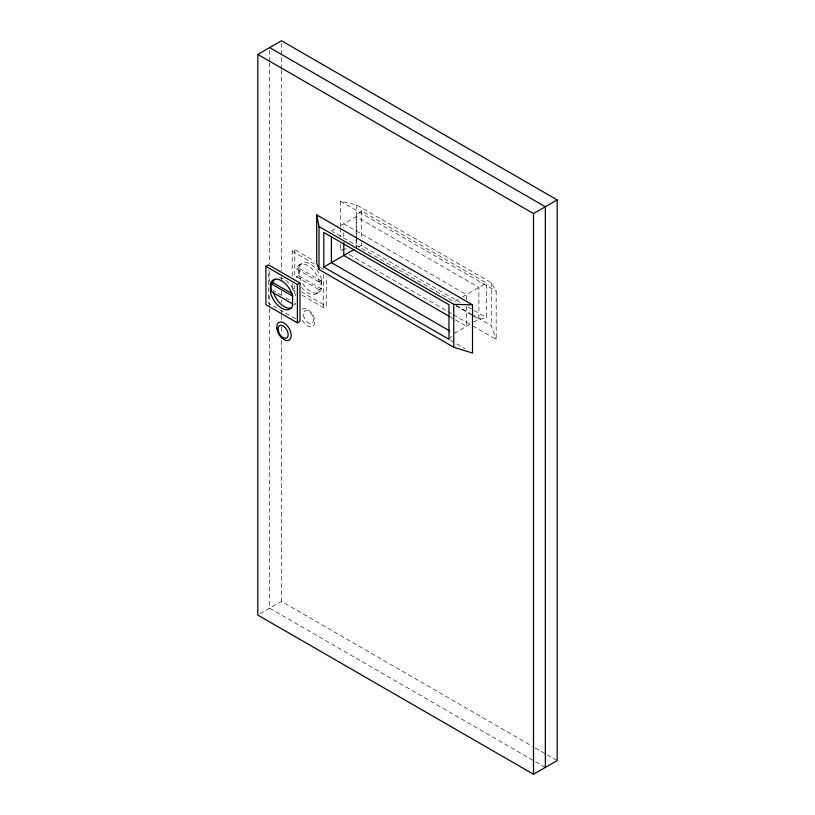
<?xml version="1.0" encoding="UTF-8"?>
<svg xmlns="http://www.w3.org/2000/svg" width="815" height="815" viewBox="0 0 815 815"><rect width="100%" height="100%" fill="white"/><g stroke="black" fill="none" stroke-linecap="round" stroke-linejoin="round"><path stroke-width="0.61" stroke-dasharray="4.08 3.06" d="M319.164 281.959L296.64 268.96L297.078 267.503A16.738 9.668 60 0 1 308.213 265.833A16.738 9.668 60 0 1 318.94 280.798L319.164 281.959L321.762 280.462L321.538 279.301A16.738 9.668 60 0 0 310.81 264.335A16.738 9.668 60 0 0 299.676 266.006L299.441 276.326A16.738 9.668 60 0 0 310.179 291.291A16.738 9.668 60 0 0 321.304 289.62L321.762 280.462M321.721 288.235L319.123 289.733L318.706 291.118A16.738 9.668 60 0 1 301.703 287.389M473.719 322.129L478.894 319.144L486.494 317.646L486.494 283.08L361.31 210.81L356.206 216.637L337.583 227.395M448.973 339.305L452.61 335.138M292.188 275.918L292.188 251.193L294.786 249.696L314.315 260.963M331.379 230.971L336.554 227.986M298.697 265.395L301.295 263.897M296.64 268.96L299.237 267.463M296.843 277.823L296.64 276.754L299.237 275.256M358.243 247.128L361.31 245.366L460.139 302.426M292.188 283.345L292.188 289.529L294.786 288.021L294.786 285.556M320.998 280.859L320.998 288.653L298.524 275.674L298.524 267.88L320.998 280.859L321.721 280.441M293.573 304.484L295.448 303.404L295.03 304.79A16.738 9.668 60 0 1 293.42 306.898M317.086 293.227L319.684 291.729M301.957 295.162L323.657 307.693L326.255 306.196L326.255 276.509M458.203 299.421L454.067 301.805L332.479 231.603M462.339 297.027L486.494 283.08M454.067 333.478L472.69 322.72M259.975 613.838L281.491 601.419L534.019 747.212M340.364 244.378L340.364 249.451L349.075 248.555M340.364 226.601L340.364 201.213L356.532 204.881L491.262 282.662L496.172 291.159L496.172 339.407L472.038 325.47M340.364 201.213L496.172 291.159M467.83 306.868L486.494 317.646M456.217 305.34L470.459 313.561M471.549 314.193L491.262 325.572L496.172 339.407M455.891 305.859L472.323 315.344M473.413 315.976L478.894 319.144L478.894 287.471L356.206 216.637L356.206 238.174M340.364 249.451L342.565 250.714M349.146 254.525L446.803 310.902M447.893 311.534L452.284 314.07M453.385 314.702L470.938 324.839M450.053 316.821L454.434 319.348M455.524 319.979L466.475 326.306L466.475 306.043M450.563 340.405L464.825 348.637M292.188 251.193L316.057 264.977M320.397 267.483L323.657 269.358M296.64 276.754L319.123 289.733M301.295 291.78L326.255 306.196M292.188 289.529L295.448 291.403M281.532 295.366L272.974 290.425L273.168 291.495M285.821 297.842L290.099 300.307M295.641 318.848L268.512 303.19L268.512 269.806M535.119 747.854L546.152 754.221M547.252 754.853L557.175 760.589M545.347 767.414L269.653 608.255L269.653 308.213M295.488 295.631L295.274 294.47A16.738 9.668 60 0 0 277.273 277.905M491.262 282.662L491.262 325.572M466.475 299.706L466.475 294.643L343.798 223.809L343.798 227.609M361.31 210.81L361.31 237.96M361.31 242.901L361.31 245.366M356.532 204.881L356.532 237.685M356.532 238.948L356.532 247.78M356.206 239.437L356.206 248.31M343.798 232.672L343.798 239.009M340.364 227.874L340.364 236.758M323.657 274.309L323.657 307.693M294.786 249.696L294.786 278.129M281.491 43.297L281.491 68.725M281.491 69.988L281.491 270.865M281.491 277.222L281.491 282.306M281.491 291.21L281.491 295.02M281.491 300.103L281.491 302.65M281.491 310.281L281.491 314.091M281.491 315.364L281.491 320.448M281.491 326.805L281.491 333.162M281.491 340.792L281.491 601.419M269.653 50.123L269.653 61.573M269.653 62.837L269.653 263.714M269.653 271.344L269.653 281.511M269.653 295.499L269.653 306.939M301.968 309.231A10.208 5.888 60 0 1 312.583 314.386A10.208 5.888 60 0 1 312.491 326.621A10.208 5.888 60 0 1 301.896 319.327M303.496 314.957A7.172 4.136 60 0 0 311.575 323.575A7.172 4.136 60 0 0 310.505 312.899A7.172 4.136 60 0 0 303.496 314.957"/><path stroke-width="1.22" d="M270.376 284.129L270.814 282.673A16.738 9.668 60 0 1 281.939 281.002A16.738 9.668 60 0 1 292.677 295.967L292.432 306.287A16.738 9.668 60 0 1 281.307 307.958A16.738 9.668 60 0 1 270.57 292.993L270.376 284.129L272.974 282.632L273.412 281.175A16.738 9.668 60 0 1 275.022 279.066M257.825 54.411L281.491 40.75L557.175 199.92L557.175 760.589L533.509 774.25L257.825 615.081L257.825 54.411L533.509 213.581L557.175 199.92M265.914 266.362L268.512 264.855L299.981 283.019L299.981 321.355L297.383 322.862L265.914 304.688L265.914 266.362L297.383 284.527L299.981 283.019M270.376 291.923L271.1 291.505L292.504 303.863M323.779 267.035L448.973 339.305L448.973 304.749L323.779 232.469L323.779 267.035L354.138 249.502M316.699 214.875L319.011 226.539L453.741 304.331L472.506 304.83L472.506 353.068L453.741 347.241L319.011 269.449L316.699 263.123L316.699 214.875L472.506 304.83M269.653 47.586L545.347 206.745L545.347 767.414M448.953 316.189L343.798 255.472L343.798 242.809M449.686 330.941L331.379 262.644L331.379 237.308M272.974 282.632L292.269 293.777M292.504 296.069L271.1 283.712L271.1 291.505M533.509 213.581L533.509 774.25M453.741 304.331L453.741 347.241M319.011 226.539L319.011 269.449M297.383 284.527L297.383 322.862M291.169 308.05A16.738 9.668 60 0 1 273.473 292.483M276.825 328.19A10.208 5.888 60 0 0 288.327 340.476A10.208 5.888 60 0 0 286.809 325.267A10.208 5.888 60 0 0 276.825 328.19M278.088 329.617A7.172 4.136 60 0 0 286.177 338.245A7.172 4.136 60 0 0 285.107 327.569A7.172 4.136 60 0 0 278.088 329.617"/></g></svg>
